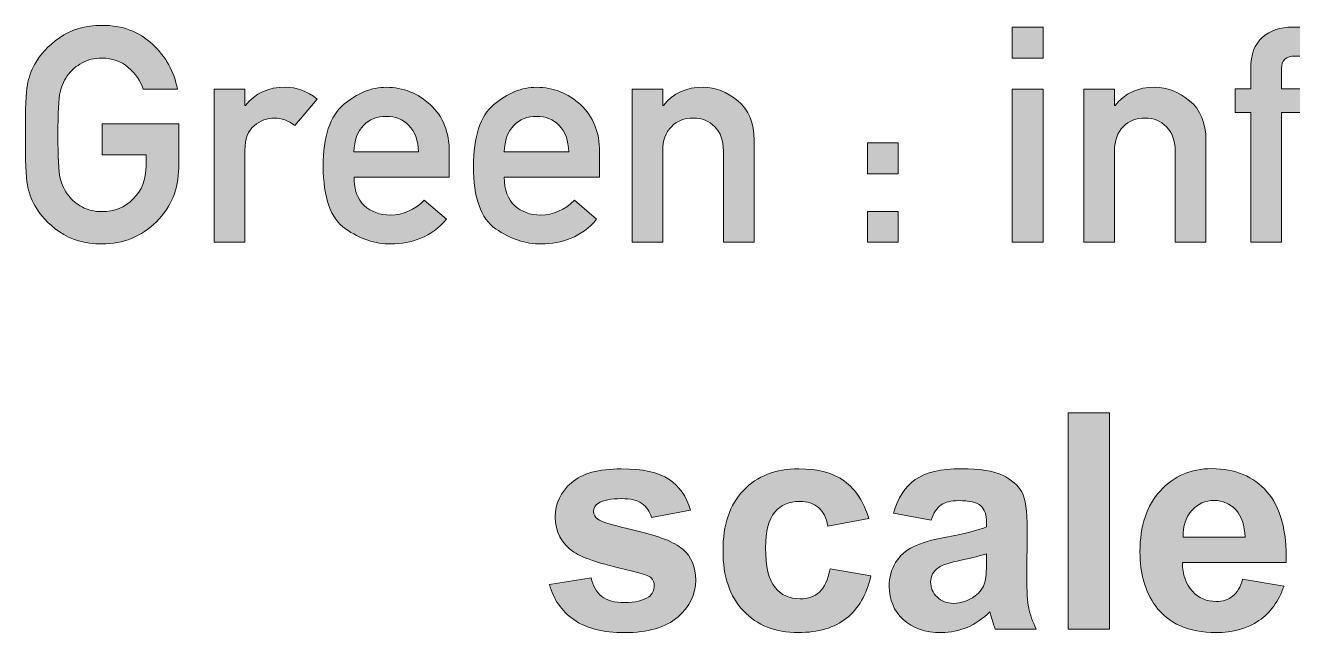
# Model space of a CAD drawing. Header units: inches. Extents: x 247 to 2765, y -1897 to -1110.
# Drawn here: x 1136.52 to 1154.28, y -1561.99 to -1553.48 of the extents above; entities that cross this region are included whole.
import ezdxf

# ---------------------------------------------------------------- set-up
doc = ezdxf.new("R2010")
doc.units = ezdxf.units.IN
doc.header["$MEASUREMENT"] = 0
doc.layers.add('Layer 1', color=7, linetype='Continuous')

# ---------------------------------------------------------------- blocks, each defined once
blk = doc.blocks.new('block 197')
at = {"layer": 'Layer 1', "true_color": 0x010101}
h = blk.add_hatch(color=18, dxfattribs=at)
h.dxf.hatch_style = 2
edge = h.paths.add_edge_path()
edge.add_spline(control_points=[(1137.601, -1555.296), (1137.601, -1555.296), (1137.601, -1554.864), (1137.601, -1554.864), (1137.601, -1554.864), (1138.672, -1554.864), (1138.672, -1554.864), (1138.672, -1554.864), (1138.672, -1555.478), (1138.672, -1555.478), (1138.672, -1555.777), (1138.568, -1556.029), (1138.36, -1556.235), (1138.151, -1556.443), (1137.896, -1556.546), (1137.597, -1556.546), (1137.36, -1556.546), (1137.161, -1556.489), (1137.001, -1556.376), (1136.84, -1556.262), (1136.725, -1556.139), (1136.655, -1556.007), (1136.605, -1555.919), (1136.571, -1555.822), (1136.552, -1555.718), (1136.532, -1555.613), (1136.523, -1555.379), (1136.523, -1555.017), (1136.523, -1554.655), (1136.532, -1554.422), (1136.552, -1554.317), (1136.571, -1554.213), (1136.605, -1554.116), (1136.655, -1554.028), (1136.725, -1553.897), (1136.84, -1553.774), (1137.001, -1553.658), (1137.161, -1553.542), (1137.361, -1553.484), (1137.597, -1553.484), (1137.882, -1553.484), (1138.118, -1553.572), (1138.305, -1553.748), (1138.492, -1553.923), (1138.608, -1554.133), (1138.655, -1554.377), (1138.655, -1554.377), (1138.174, -1554.377), (1138.174, -1554.377), (1138.136, -1554.261), (1138.067, -1554.16), (1137.966, -1554.073), (1137.865, -1553.986), (1137.742, -1553.943), (1137.597, -1553.943), (1137.488, -1553.943), (1137.396, -1553.965), (1137.318, -1554.01), (1137.238, -1554.054), (1137.177, -1554.105), (1137.132, -1554.162), (1137.073, -1554.24), (1137.032, -1554.324), (1137.011, -1554.418), (1136.988, -1554.51), (1136.979, -1554.71), (1136.979, -1555.019), (1136.979, -1555.329), (1136.988, -1555.53), (1137.011, -1555.623), (1137.032, -1555.715), (1137.073, -1555.798), (1137.132, -1555.873), (1137.177, -1555.934), (1137.239, -1555.985), (1137.318, -1556.028), (1137.396, -1556.071), (1137.488, -1556.094), (1137.597, -1556.094), (1137.771, -1556.094), (1137.916, -1556.035), (1138.036, -1555.916), (1138.155, -1555.797), (1138.215, -1555.644), (1138.215, -1555.453), (1138.215, -1555.453), (1138.215, -1555.298), (1138.215, -1555.298), (1138.215, -1555.298), (1137.601, -1555.298), (1137.601, -1555.298), (1137.601, -1555.298), (1137.601, -1555.296), (1137.601, -1555.296)], knot_values=[0, 0, 0, 0, 1, 1, 1, 2, 2, 2, 3, 3, 3, 4, 4, 4, 5, 5, 5, 6, 6, 6, 7, 7, 7, 8, 8, 8, 9, 9, 9, 10, 10, 10, 11, 11, 11, 12, 12, 12, 13, 13, 13, 14, 14, 14, 15, 15, 15, 16, 16, 16, 17, 17, 17, 18, 18, 18, 19, 19, 19, 20, 20, 20, 21, 21, 21, 22, 22, 22, 23, 23, 23, 24, 24, 24, 25, 25, 25, 26, 26, 26, 27, 27, 27, 28, 28, 28, 29, 29, 29, 30, 30, 30, 31, 31, 31, 31], degree=3, periodic=1)
h = blk.add_hatch(color=18, dxfattribs=at)
h.dxf.hatch_style = 2
h.paths.add_polyline_path([(1150.355, -1553.942), (1150.355, -1553.51), (1150.787, -1553.51), (1150.787, -1553.942)])
h.paths.add_polyline_path([(1150.355, -1556.522), (1150.355, -1554.376), (1150.787, -1554.376), (1150.787, -1556.522)])
h = blk.add_hatch(color=18, dxfattribs=at)
h.dxf.hatch_style = 2
edge = h.paths.add_edge_path()
edge.add_spline(control_points=[(1153.697, -1556.522), (1153.697, -1556.522), (1153.697, -1554.706), (1153.697, -1554.706), (1153.697, -1554.706), (1153.48, -1554.706), (1153.48, -1554.706), (1153.48, -1554.706), (1153.48, -1554.375), (1153.48, -1554.375), (1153.48, -1554.375), (1153.697, -1554.375), (1153.697, -1554.375), (1153.697, -1554.375), (1153.697, -1554.092), (1153.697, -1554.092), (1153.697, -1553.892), (1153.752, -1553.745), (1153.863, -1553.651), (1153.973, -1553.555), (1154.112, -1553.509), (1154.281, -1553.509), (1154.281, -1553.509), (1154.56, -1553.509), (1154.56, -1553.509), (1154.56, -1553.509), (1154.56, -1553.914), (1154.56, -1553.914), (1154.56, -1553.914), (1154.316, -1553.914), (1154.316, -1553.914), (1154.192, -1553.914), (1154.128, -1553.973), (1154.128, -1554.092), (1154.128, -1554.092), (1154.128, -1554.375), (1154.128, -1554.375), (1154.128, -1554.375), (1154.561, -1554.375), (1154.561, -1554.375), (1154.561, -1554.375), (1154.561, -1554.706), (1154.561, -1554.706), (1154.561, -1554.706), (1154.128, -1554.706), (1154.128, -1554.706), (1154.128, -1554.706), (1154.128, -1556.522), (1154.128, -1556.522), (1154.128, -1556.522), (1153.697, -1556.522), (1153.697, -1556.522)], knot_values=[0, 0, 0, 0, 1, 1, 1, 2, 2, 2, 3, 3, 3, 4, 4, 4, 5, 5, 5, 6, 6, 6, 7, 7, 7, 8, 8, 8, 9, 9, 9, 10, 10, 10, 11, 11, 11, 12, 12, 12, 13, 13, 13, 14, 14, 14, 15, 15, 15, 16, 16, 16, 17, 17, 17, 17], degree=3, periodic=1)
h = blk.add_hatch(color=18, dxfattribs=at)
h.dxf.hatch_style = 2
edge = h.paths.add_edge_path()
edge.add_spline(control_points=[(1139.169, -1556.522), (1139.169, -1556.522), (1139.169, -1554.376), (1139.169, -1554.376), (1139.169, -1554.376), (1139.601, -1554.376), (1139.601, -1554.376), (1139.601, -1554.376), (1139.601, -1554.605), (1139.601, -1554.605), (1139.601, -1554.605), (1139.609, -1554.605), (1139.609, -1554.605), (1139.742, -1554.436), (1139.927, -1554.35), (1140.166, -1554.35), (1140.323, -1554.35), (1140.473, -1554.405), (1140.614, -1554.516), (1140.614, -1554.516), (1140.302, -1554.889), (1140.302, -1554.889), (1140.208, -1554.818), (1140.114, -1554.783), (1140.016, -1554.783), (1139.91, -1554.783), (1139.815, -1554.819), (1139.729, -1554.89), (1139.643, -1554.96), (1139.6, -1555.074), (1139.6, -1555.232), (1139.6, -1555.232), (1139.6, -1556.522), (1139.6, -1556.522), (1139.6, -1556.522), (1139.169, -1556.522), (1139.169, -1556.522), (1139.169, -1556.522), (1139.169, -1556.522), (1139.169, -1556.522)], knot_values=[0, 0, 0, 0, 1, 1, 1, 2, 2, 2, 3, 3, 3, 4, 4, 4, 5, 5, 5, 6, 6, 6, 7, 7, 7, 8, 8, 8, 9, 9, 9, 10, 10, 10, 11, 11, 11, 12, 12, 12, 13, 13, 13, 13], degree=3, periodic=1)
h = blk.add_hatch(color=18, dxfattribs=at)
h.dxf.hatch_style = 2
edge = h.paths.add_edge_path()
edge.add_spline(control_points=[(1142.465, -1555.612), (1142.465, -1555.612), (1141.13, -1555.612), (1141.13, -1555.612), (1141.13, -1555.789), (1141.178, -1555.921), (1141.273, -1556.009), (1141.369, -1556.097), (1141.492, -1556.141), (1141.64, -1556.141), (1141.818, -1556.141), (1141.975, -1556.072), (1142.112, -1555.935), (1142.112, -1555.935), (1142.424, -1556.201), (1142.424, -1556.201), (1142.318, -1556.326), (1142.198, -1556.414), (1142.065, -1556.467), (1141.932, -1556.52), (1141.793, -1556.547), (1141.648, -1556.547), (1141.427, -1556.547), (1141.214, -1556.476), (1141.008, -1556.334), (1140.802, -1556.191), (1140.698, -1555.9), (1140.698, -1555.459), (1140.698, -1555.041), (1140.793, -1554.752), (1140.984, -1554.593), (1141.175, -1554.433), (1141.374, -1554.352), (1141.583, -1554.352), (1141.818, -1554.352), (1142.024, -1554.434), (1142.201, -1554.597), (1142.377, -1554.761), (1142.465, -1554.981), (1142.465, -1555.258), (1142.465, -1555.258), (1142.465, -1555.612), (1142.465, -1555.612), (1142.465, -1555.612), (1142.465, -1555.612), (1142.465, -1555.612)], knot_values=[0, 0, 0, 0, 1, 1, 1, 2, 2, 2, 3, 3, 3, 4, 4, 4, 5, 5, 5, 6, 6, 6, 7, 7, 7, 8, 8, 8, 9, 9, 9, 10, 10, 10, 11, 11, 11, 12, 12, 12, 13, 13, 13, 14, 14, 14, 15, 15, 15, 15], degree=3, periodic=1)
edge = h.paths.add_edge_path()
edge.add_spline(control_points=[(1141.129, -1555.257), (1141.129, -1555.257), (1142.035, -1555.257), (1142.035, -1555.257), (1142.027, -1555.095), (1141.982, -1554.971), (1141.897, -1554.886), (1141.814, -1554.801), (1141.709, -1554.759), (1141.581, -1554.759), (1141.453, -1554.759), (1141.347, -1554.801), (1141.262, -1554.886), (1141.178, -1554.972), (1141.133, -1555.095), (1141.129, -1555.257)], knot_values=[0, 0, 0, 0, 1, 1, 1, 2, 2, 2, 3, 3, 3, 4, 4, 4, 5, 5, 5, 5], degree=3, periodic=1)
h = blk.add_hatch(color=18, dxfattribs=at)
h.dxf.hatch_style = 2
edge = h.paths.add_edge_path()
edge.add_spline(control_points=[(1144.571, -1555.612), (1144.571, -1555.612), (1143.236, -1555.612), (1143.236, -1555.612), (1143.236, -1555.789), (1143.285, -1555.921), (1143.379, -1556.009), (1143.475, -1556.097), (1143.598, -1556.141), (1143.746, -1556.141), (1143.924, -1556.141), (1144.081, -1556.072), (1144.218, -1555.935), (1144.218, -1555.935), (1144.53, -1556.201), (1144.53, -1556.201), (1144.424, -1556.326), (1144.304, -1556.414), (1144.171, -1556.467), (1144.038, -1556.52), (1143.899, -1556.547), (1143.755, -1556.547), (1143.534, -1556.547), (1143.321, -1556.476), (1143.114, -1556.334), (1142.907, -1556.191), (1142.804, -1555.9), (1142.804, -1555.459), (1142.804, -1555.041), (1142.899, -1554.752), (1143.09, -1554.593), (1143.281, -1554.433), (1143.48, -1554.352), (1143.689, -1554.352), (1143.924, -1554.352), (1144.13, -1554.434), (1144.307, -1554.597), (1144.483, -1554.761), (1144.571, -1554.981), (1144.571, -1555.258), (1144.571, -1555.258), (1144.571, -1555.612), (1144.571, -1555.612), (1144.571, -1555.612), (1144.571, -1555.612), (1144.571, -1555.612)], knot_values=[0, 0, 0, 0, 1, 1, 1, 2, 2, 2, 3, 3, 3, 4, 4, 4, 5, 5, 5, 6, 6, 6, 7, 7, 7, 8, 8, 8, 9, 9, 9, 10, 10, 10, 11, 11, 11, 12, 12, 12, 13, 13, 13, 14, 14, 14, 15, 15, 15, 15], degree=3, periodic=1)
edge = h.paths.add_edge_path()
edge.add_spline(control_points=[(1143.235, -1555.257), (1143.235, -1555.257), (1144.141, -1555.257), (1144.141, -1555.257), (1144.134, -1555.095), (1144.088, -1554.971), (1144.004, -1554.886), (1143.92, -1554.801), (1143.815, -1554.759), (1143.688, -1554.759), (1143.56, -1554.759), (1143.454, -1554.801), (1143.369, -1554.886), (1143.285, -1554.972), (1143.241, -1555.095), (1143.235, -1555.257)], knot_values=[0, 0, 0, 0, 1, 1, 1, 2, 2, 2, 3, 3, 3, 4, 4, 4, 5, 5, 5, 5], degree=3, periodic=1)
h = blk.add_hatch(color=18, dxfattribs=at)
h.dxf.hatch_style = 2
edge = h.paths.add_edge_path()
edge.add_spline(control_points=[(1145.026, -1556.522), (1145.026, -1556.522), (1145.026, -1554.376), (1145.026, -1554.376), (1145.026, -1554.376), (1145.458, -1554.376), (1145.458, -1554.376), (1145.458, -1554.376), (1145.458, -1554.605), (1145.458, -1554.605), (1145.458, -1554.605), (1145.466, -1554.605), (1145.466, -1554.605), (1145.6, -1554.436), (1145.786, -1554.35), (1146.024, -1554.35), (1146.191, -1554.35), (1146.352, -1554.414), (1146.507, -1554.54), (1146.661, -1554.667), (1146.739, -1554.852), (1146.739, -1555.094), (1146.739, -1555.094), (1146.739, -1556.521), (1146.739, -1556.521), (1146.739, -1556.521), (1146.306, -1556.521), (1146.306, -1556.521), (1146.306, -1556.521), (1146.306, -1555.243), (1146.306, -1555.243), (1146.306, -1555.099), (1146.267, -1554.986), (1146.186, -1554.904), (1146.105, -1554.823), (1146.005, -1554.782), (1145.884, -1554.782), (1145.76, -1554.782), (1145.658, -1554.822), (1145.578, -1554.904), (1145.497, -1554.985), (1145.456, -1555.099), (1145.456, -1555.243), (1145.456, -1555.243), (1145.456, -1556.521), (1145.456, -1556.521), (1145.456, -1556.521), (1145.026, -1556.522), (1145.026, -1556.522), (1145.026, -1556.522), (1145.026, -1556.522), (1145.026, -1556.522)], knot_values=[0, 0, 0, 0, 1, 1, 1, 2, 2, 2, 3, 3, 3, 4, 4, 4, 5, 5, 5, 6, 6, 6, 7, 7, 7, 8, 8, 8, 9, 9, 9, 10, 10, 10, 11, 11, 11, 12, 12, 12, 13, 13, 13, 14, 14, 14, 15, 15, 15, 16, 16, 16, 17, 17, 17, 17], degree=3, periodic=1)
h = blk.add_hatch(color=18, dxfattribs=at)
h.dxf.hatch_style = 2
edge = h.paths.add_edge_path()
edge.add_spline(control_points=[(1151.358, -1556.522), (1151.358, -1556.522), (1151.358, -1554.376), (1151.358, -1554.376), (1151.358, -1554.376), (1151.79, -1554.376), (1151.79, -1554.376), (1151.79, -1554.376), (1151.79, -1554.605), (1151.79, -1554.605), (1151.79, -1554.605), (1151.798, -1554.605), (1151.798, -1554.605), (1151.932, -1554.436), (1152.117, -1554.35), (1152.356, -1554.35), (1152.523, -1554.35), (1152.684, -1554.414), (1152.839, -1554.54), (1152.993, -1554.667), (1153.07, -1554.852), (1153.07, -1555.094), (1153.07, -1555.094), (1153.07, -1556.521), (1153.07, -1556.521), (1153.07, -1556.521), (1152.638, -1556.521), (1152.638, -1556.521), (1152.638, -1556.521), (1152.638, -1555.243), (1152.638, -1555.243), (1152.638, -1555.099), (1152.598, -1554.986), (1152.517, -1554.904), (1152.436, -1554.823), (1152.336, -1554.782), (1152.216, -1554.782), (1152.092, -1554.782), (1151.989, -1554.822), (1151.909, -1554.904), (1151.829, -1554.985), (1151.788, -1555.099), (1151.788, -1555.243), (1151.788, -1555.243), (1151.788, -1556.521), (1151.788, -1556.521), (1151.788, -1556.521), (1151.358, -1556.522), (1151.358, -1556.522), (1151.358, -1556.522), (1151.358, -1556.522), (1151.358, -1556.522)], knot_values=[0, 0, 0, 0, 1, 1, 1, 2, 2, 2, 3, 3, 3, 4, 4, 4, 5, 5, 5, 6, 6, 6, 7, 7, 7, 8, 8, 8, 9, 9, 9, 10, 10, 10, 11, 11, 11, 12, 12, 12, 13, 13, 13, 14, 14, 14, 15, 15, 15, 16, 16, 16, 17, 17, 17, 17], degree=3, periodic=1)
h = blk.add_hatch(color=18, dxfattribs=at)
h.dxf.hatch_style = 2
h.paths.add_polyline_path([(1148.325, -1555.563), (1148.325, -1555.13), (1148.758, -1555.13), (1148.758, -1555.563)])
h.paths.add_polyline_path([(1148.325, -1556.522), (1148.325, -1556.091), (1148.758, -1556.091), (1148.758, -1556.522)])
at = {"layer": 'Layer 1', "lineweight": 0}
for points in [[(1150.355, -1553.942), (1150.355, -1553.51), (1150.787, -1553.51), (1150.787, -1553.942), (1150.355, -1553.942)], [(1150.355, -1556.522), (1150.355, -1554.376), (1150.787, -1554.376), (1150.787, -1556.522), (1150.355, -1556.522)], [(1148.325, -1555.563), (1148.325, -1555.13), (1148.758, -1555.13), (1148.758, -1555.563), (1148.325, -1555.563)], [(1148.325, -1556.522), (1148.325, -1556.091), (1148.758, -1556.091), (1148.758, -1556.522), (1148.325, -1556.522)]]:
    blk.add_lwpolyline(points, dxfattribs=at)
for points, knots in [([(1137.601, -1555.296), (1137.601, -1555.296), (1137.601, -1554.864), (1137.601, -1554.864), (1137.601, -1554.864), (1138.672, -1554.864), (1138.672, -1554.864), (1138.672, -1554.864), (1138.672, -1555.478), (1138.672, -1555.478), (1138.672, -1555.777), (1138.568, -1556.029), (1138.36, -1556.235), (1138.151, -1556.443), (1137.896, -1556.546), (1137.597, -1556.546), (1137.36, -1556.546), (1137.161, -1556.489), (1137.001, -1556.376), (1136.84, -1556.262), (1136.725, -1556.139), (1136.655, -1556.007), (1136.605, -1555.919), (1136.571, -1555.822), (1136.552, -1555.718), (1136.532, -1555.613), (1136.523, -1555.379), (1136.523, -1555.017), (1136.523, -1554.655), (1136.532, -1554.422), (1136.552, -1554.317), (1136.571, -1554.213), (1136.605, -1554.116), (1136.655, -1554.028), (1136.725, -1553.897), (1136.84, -1553.774), (1137.001, -1553.658), (1137.161, -1553.542), (1137.361, -1553.484), (1137.597, -1553.484), (1137.882, -1553.484), (1138.118, -1553.572), (1138.305, -1553.748), (1138.492, -1553.923), (1138.608, -1554.133), (1138.655, -1554.377), (1138.655, -1554.377), (1138.174, -1554.377), (1138.174, -1554.377), (1138.136, -1554.261), (1138.067, -1554.16), (1137.966, -1554.073), (1137.865, -1553.986), (1137.742, -1553.943), (1137.597, -1553.943), (1137.488, -1553.943), (1137.396, -1553.965), (1137.318, -1554.01), (1137.238, -1554.054), (1137.177, -1554.105), (1137.132, -1554.162), (1137.073, -1554.24), (1137.032, -1554.324), (1137.011, -1554.418), (1136.988, -1554.51), (1136.979, -1554.71), (1136.979, -1555.019), (1136.979, -1555.329), (1136.988, -1555.53), (1137.011, -1555.623), (1137.032, -1555.715), (1137.073, -1555.798), (1137.132, -1555.873), (1137.177, -1555.934), (1137.239, -1555.985), (1137.318, -1556.028), (1137.396, -1556.071), (1137.488, -1556.094), (1137.597, -1556.094), (1137.771, -1556.094), (1137.916, -1556.035), (1138.036, -1555.916), (1138.155, -1555.797), (1138.215, -1555.644), (1138.215, -1555.453), (1138.215, -1555.453), (1138.215, -1555.298), (1138.215, -1555.298), (1138.215, -1555.298), (1137.601, -1555.298), (1137.601, -1555.298), (1137.601, -1555.298), (1137.601, -1555.296), (1137.601, -1555.296)], [0, 0, 0, 0, 1, 1, 1, 2, 2, 2, 3, 3, 3, 4, 4, 4, 5, 5, 5, 6, 6, 6, 7, 7, 7, 8, 8, 8, 9, 9, 9, 10, 10, 10, 11, 11, 11, 12, 12, 12, 13, 13, 13, 14, 14, 14, 15, 15, 15, 16, 16, 16, 17, 17, 17, 18, 18, 18, 19, 19, 19, 20, 20, 20, 21, 21, 21, 22, 22, 22, 23, 23, 23, 24, 24, 24, 25, 25, 25, 26, 26, 26, 27, 27, 27, 28, 28, 28, 29, 29, 29, 30, 30, 30, 31, 31, 31, 31]), ([(1153.697, -1556.522), (1153.697, -1556.522), (1153.697, -1554.706), (1153.697, -1554.706), (1153.697, -1554.706), (1153.48, -1554.706), (1153.48, -1554.706), (1153.48, -1554.706), (1153.48, -1554.375), (1153.48, -1554.375), (1153.48, -1554.375), (1153.697, -1554.375), (1153.697, -1554.375), (1153.697, -1554.375), (1153.697, -1554.092), (1153.697, -1554.092), (1153.697, -1553.892), (1153.752, -1553.745), (1153.863, -1553.651), (1153.973, -1553.555), (1154.112, -1553.509), (1154.281, -1553.509), (1154.281, -1553.509), (1154.56, -1553.509), (1154.56, -1553.509), (1154.56, -1553.509), (1154.56, -1553.914), (1154.56, -1553.914), (1154.56, -1553.914), (1154.316, -1553.914), (1154.316, -1553.914), (1154.192, -1553.914), (1154.128, -1553.973), (1154.128, -1554.092), (1154.128, -1554.092), (1154.128, -1554.375), (1154.128, -1554.375), (1154.128, -1554.375), (1154.561, -1554.375), (1154.561, -1554.375), (1154.561, -1554.375), (1154.561, -1554.706), (1154.561, -1554.706), (1154.561, -1554.706), (1154.128, -1554.706), (1154.128, -1554.706), (1154.128, -1554.706), (1154.128, -1556.522), (1154.128, -1556.522), (1154.128, -1556.522), (1153.697, -1556.522), (1153.697, -1556.522)], [0, 0, 0, 0, 1, 1, 1, 2, 2, 2, 3, 3, 3, 4, 4, 4, 5, 5, 5, 6, 6, 6, 7, 7, 7, 8, 8, 8, 9, 9, 9, 10, 10, 10, 11, 11, 11, 12, 12, 12, 13, 13, 13, 14, 14, 14, 15, 15, 15, 16, 16, 16, 17, 17, 17, 17]), ([(1139.169, -1556.522), (1139.169, -1556.522), (1139.169, -1554.376), (1139.169, -1554.376), (1139.169, -1554.376), (1139.601, -1554.376), (1139.601, -1554.376), (1139.601, -1554.376), (1139.601, -1554.605), (1139.601, -1554.605), (1139.601, -1554.605), (1139.609, -1554.605), (1139.609, -1554.605), (1139.742, -1554.436), (1139.927, -1554.35), (1140.166, -1554.35), (1140.323, -1554.35), (1140.473, -1554.405), (1140.614, -1554.516), (1140.614, -1554.516), (1140.302, -1554.889), (1140.302, -1554.889), (1140.208, -1554.818), (1140.114, -1554.783), (1140.016, -1554.783), (1139.91, -1554.783), (1139.815, -1554.819), (1139.729, -1554.89), (1139.643, -1554.96), (1139.6, -1555.074), (1139.6, -1555.232), (1139.6, -1555.232), (1139.6, -1556.522), (1139.6, -1556.522), (1139.6, -1556.522), (1139.169, -1556.522), (1139.169, -1556.522), (1139.169, -1556.522), (1139.169, -1556.522), (1139.169, -1556.522)], [0, 0, 0, 0, 1, 1, 1, 2, 2, 2, 3, 3, 3, 4, 4, 4, 5, 5, 5, 6, 6, 6, 7, 7, 7, 8, 8, 8, 9, 9, 9, 10, 10, 10, 11, 11, 11, 12, 12, 12, 13, 13, 13, 13]), ([(1142.465, -1555.612), (1142.465, -1555.612), (1141.13, -1555.612), (1141.13, -1555.612), (1141.13, -1555.789), (1141.178, -1555.921), (1141.273, -1556.009), (1141.369, -1556.097), (1141.492, -1556.141), (1141.64, -1556.141), (1141.818, -1556.141), (1141.975, -1556.072), (1142.112, -1555.935), (1142.112, -1555.935), (1142.424, -1556.201), (1142.424, -1556.201), (1142.318, -1556.326), (1142.198, -1556.414), (1142.065, -1556.467), (1141.932, -1556.52), (1141.793, -1556.547), (1141.648, -1556.547), (1141.427, -1556.547), (1141.214, -1556.476), (1141.008, -1556.334), (1140.802, -1556.191), (1140.698, -1555.9), (1140.698, -1555.459), (1140.698, -1555.041), (1140.793, -1554.752), (1140.984, -1554.593), (1141.175, -1554.433), (1141.374, -1554.352), (1141.583, -1554.352), (1141.818, -1554.352), (1142.024, -1554.434), (1142.201, -1554.597), (1142.377, -1554.761), (1142.465, -1554.981), (1142.465, -1555.258), (1142.465, -1555.258), (1142.465, -1555.612), (1142.465, -1555.612), (1142.465, -1555.612), (1142.465, -1555.612), (1142.465, -1555.612)], [0, 0, 0, 0, 1, 1, 1, 2, 2, 2, 3, 3, 3, 4, 4, 4, 5, 5, 5, 6, 6, 6, 7, 7, 7, 8, 8, 8, 9, 9, 9, 10, 10, 10, 11, 11, 11, 12, 12, 12, 13, 13, 13, 14, 14, 14, 15, 15, 15, 15]), ([(1144.571, -1555.612), (1144.571, -1555.612), (1143.236, -1555.612), (1143.236, -1555.612), (1143.236, -1555.789), (1143.285, -1555.921), (1143.379, -1556.009), (1143.475, -1556.097), (1143.598, -1556.141), (1143.746, -1556.141), (1143.924, -1556.141), (1144.081, -1556.072), (1144.218, -1555.935), (1144.218, -1555.935), (1144.53, -1556.201), (1144.53, -1556.201), (1144.424, -1556.326), (1144.304, -1556.414), (1144.171, -1556.467), (1144.038, -1556.52), (1143.899, -1556.547), (1143.755, -1556.547), (1143.534, -1556.547), (1143.321, -1556.476), (1143.114, -1556.334), (1142.907, -1556.191), (1142.804, -1555.9), (1142.804, -1555.459), (1142.804, -1555.041), (1142.899, -1554.752), (1143.09, -1554.593), (1143.281, -1554.433), (1143.48, -1554.352), (1143.689, -1554.352), (1143.924, -1554.352), (1144.13, -1554.434), (1144.307, -1554.597), (1144.483, -1554.761), (1144.571, -1554.981), (1144.571, -1555.258), (1144.571, -1555.258), (1144.571, -1555.612), (1144.571, -1555.612), (1144.571, -1555.612), (1144.571, -1555.612), (1144.571, -1555.612)], [0, 0, 0, 0, 1, 1, 1, 2, 2, 2, 3, 3, 3, 4, 4, 4, 5, 5, 5, 6, 6, 6, 7, 7, 7, 8, 8, 8, 9, 9, 9, 10, 10, 10, 11, 11, 11, 12, 12, 12, 13, 13, 13, 14, 14, 14, 15, 15, 15, 15]), ([(1145.026, -1556.522), (1145.026, -1556.522), (1145.026, -1554.376), (1145.026, -1554.376), (1145.026, -1554.376), (1145.458, -1554.376), (1145.458, -1554.376), (1145.458, -1554.376), (1145.458, -1554.605), (1145.458, -1554.605), (1145.458, -1554.605), (1145.466, -1554.605), (1145.466, -1554.605), (1145.6, -1554.436), (1145.786, -1554.35), (1146.024, -1554.35), (1146.191, -1554.35), (1146.352, -1554.414), (1146.507, -1554.54), (1146.661, -1554.667), (1146.739, -1554.852), (1146.739, -1555.094), (1146.739, -1555.094), (1146.739, -1556.521), (1146.739, -1556.521), (1146.739, -1556.521), (1146.306, -1556.521), (1146.306, -1556.521), (1146.306, -1556.521), (1146.306, -1555.243), (1146.306, -1555.243), (1146.306, -1555.099), (1146.267, -1554.986), (1146.186, -1554.904), (1146.105, -1554.823), (1146.005, -1554.782), (1145.884, -1554.782), (1145.76, -1554.782), (1145.658, -1554.822), (1145.578, -1554.904), (1145.497, -1554.985), (1145.456, -1555.099), (1145.456, -1555.243), (1145.456, -1555.243), (1145.456, -1556.521), (1145.456, -1556.521), (1145.456, -1556.521), (1145.026, -1556.522), (1145.026, -1556.522), (1145.026, -1556.522), (1145.026, -1556.522), (1145.026, -1556.522)], [0, 0, 0, 0, 1, 1, 1, 2, 2, 2, 3, 3, 3, 4, 4, 4, 5, 5, 5, 6, 6, 6, 7, 7, 7, 8, 8, 8, 9, 9, 9, 10, 10, 10, 11, 11, 11, 12, 12, 12, 13, 13, 13, 14, 14, 14, 15, 15, 15, 16, 16, 16, 17, 17, 17, 17]), ([(1151.358, -1556.522), (1151.358, -1556.522), (1151.358, -1554.376), (1151.358, -1554.376), (1151.358, -1554.376), (1151.79, -1554.376), (1151.79, -1554.376), (1151.79, -1554.376), (1151.79, -1554.605), (1151.79, -1554.605), (1151.79, -1554.605), (1151.798, -1554.605), (1151.798, -1554.605), (1151.932, -1554.436), (1152.117, -1554.35), (1152.356, -1554.35), (1152.523, -1554.35), (1152.684, -1554.414), (1152.839, -1554.54), (1152.993, -1554.667), (1153.07, -1554.852), (1153.07, -1555.094), (1153.07, -1555.094), (1153.07, -1556.521), (1153.07, -1556.521), (1153.07, -1556.521), (1152.638, -1556.521), (1152.638, -1556.521), (1152.638, -1556.521), (1152.638, -1555.243), (1152.638, -1555.243), (1152.638, -1555.099), (1152.598, -1554.986), (1152.517, -1554.904), (1152.436, -1554.823), (1152.336, -1554.782), (1152.216, -1554.782), (1152.092, -1554.782), (1151.989, -1554.822), (1151.909, -1554.904), (1151.829, -1554.985), (1151.788, -1555.099), (1151.788, -1555.243), (1151.788, -1555.243), (1151.788, -1556.521), (1151.788, -1556.521), (1151.788, -1556.521), (1151.358, -1556.522), (1151.358, -1556.522), (1151.358, -1556.522), (1151.358, -1556.522), (1151.358, -1556.522)], [0, 0, 0, 0, 1, 1, 1, 2, 2, 2, 3, 3, 3, 4, 4, 4, 5, 5, 5, 6, 6, 6, 7, 7, 7, 8, 8, 8, 9, 9, 9, 10, 10, 10, 11, 11, 11, 12, 12, 12, 13, 13, 13, 14, 14, 14, 15, 15, 15, 16, 16, 16, 17, 17, 17, 17]), ([(1141.129, -1555.257), (1141.129, -1555.257), (1142.035, -1555.257), (1142.035, -1555.257), (1142.027, -1555.095), (1141.982, -1554.971), (1141.897, -1554.886), (1141.814, -1554.801), (1141.709, -1554.759), (1141.581, -1554.759), (1141.453, -1554.759), (1141.347, -1554.801), (1141.262, -1554.886), (1141.178, -1554.972), (1141.133, -1555.095), (1141.129, -1555.257)], [0, 0, 0, 0, 1, 1, 1, 2, 2, 2, 3, 3, 3, 4, 4, 4, 5, 5, 5, 5]), ([(1143.235, -1555.257), (1143.235, -1555.257), (1144.141, -1555.257), (1144.141, -1555.257), (1144.134, -1555.095), (1144.088, -1554.971), (1144.004, -1554.886), (1143.92, -1554.801), (1143.815, -1554.759), (1143.688, -1554.759), (1143.56, -1554.759), (1143.454, -1554.801), (1143.369, -1554.886), (1143.285, -1554.972), (1143.241, -1555.095), (1143.235, -1555.257)], [0, 0, 0, 0, 1, 1, 1, 2, 2, 2, 3, 3, 3, 4, 4, 4, 5, 5, 5, 5])]:
    blk.add_open_spline(points, degree=3, knots=knots, dxfattribs=at)
blk = doc.blocks.new('block 198')
at = {"layer": 'Layer 1', "true_color": 0x010101}
h = blk.add_hatch(color=18, dxfattribs=at)
h.dxf.hatch_style = 2
h.paths.add_polyline_path([(1151.137, -1561.941), (1151.137, -1558.91), (1151.718, -1558.91), (1151.718, -1561.941)])
h = blk.add_hatch(color=18, dxfattribs=at)
h.dxf.hatch_style = 2
edge = h.paths.add_edge_path()
edge.add_spline(control_points=[(1143.87, -1561.315), (1143.87, -1561.315), (1144.452, -1561.226), (1144.452, -1561.226), (1144.477, -1561.338), (1144.527, -1561.424), (1144.603, -1561.483), (1144.679, -1561.541), (1144.786, -1561.57), (1144.921, -1561.57), (1145.071, -1561.57), (1145.184, -1561.543), (1145.26, -1561.489), (1145.312, -1561.45), (1145.337, -1561.398), (1145.337, -1561.334), (1145.337, -1561.29), (1145.323, -1561.253), (1145.296, -1561.224), (1145.267, -1561.197), (1145.202, -1561.171), (1145.101, -1561.147), (1144.632, -1561.043), (1144.335, -1560.949), (1144.211, -1560.864), (1144.037, -1560.745), (1143.951, -1560.58), (1143.951, -1560.371), (1143.951, -1560.18), (1144.026, -1560.021), (1144.176, -1559.891), (1144.327, -1559.761), (1144.559, -1559.697), (1144.875, -1559.697), (1145.175, -1559.697), (1145.397, -1559.746), (1145.543, -1559.843), (1145.689, -1559.94), (1145.79, -1560.086), (1145.845, -1560.277), (1145.845, -1560.277), (1145.297, -1560.378), (1145.297, -1560.378), (1145.274, -1560.293), (1145.229, -1560.227), (1145.163, -1560.182), (1145.098, -1560.136), (1145.005, -1560.114), (1144.883, -1560.114), (1144.73, -1560.114), (1144.621, -1560.136), (1144.554, -1560.178), (1144.51, -1560.209), (1144.488, -1560.247), (1144.488, -1560.296), (1144.488, -1560.337), (1144.508, -1560.373), (1144.545, -1560.402), (1144.598, -1560.439), (1144.779, -1560.495), (1145.088, -1560.565), (1145.397, -1560.635), (1145.613, -1560.721), (1145.736, -1560.823), (1145.858, -1560.926), (1145.919, -1561.07), (1145.919, -1561.256), (1145.919, -1561.456), (1145.835, -1561.63), (1145.667, -1561.774), (1145.498, -1561.919), (1145.249, -1561.991), (1144.92, -1561.991), (1144.621, -1561.991), (1144.384, -1561.931), (1144.209, -1561.809), (1144.037, -1561.687), (1143.923, -1561.522), (1143.87, -1561.315)], knot_values=[0, 0, 0, 0, 1, 1, 1, 2, 2, 2, 3, 3, 3, 4, 4, 4, 5, 5, 5, 6, 6, 6, 7, 7, 7, 8, 8, 8, 9, 9, 9, 10, 10, 10, 11, 11, 11, 12, 12, 12, 13, 13, 13, 14, 14, 14, 15, 15, 15, 16, 16, 16, 17, 17, 17, 18, 18, 18, 19, 19, 19, 20, 20, 20, 21, 21, 21, 22, 22, 22, 23, 23, 23, 24, 24, 24, 25, 25, 25, 26, 26, 26, 26], degree=3, periodic=1)
h = blk.add_hatch(color=18, dxfattribs=at)
h.dxf.hatch_style = 2
edge = h.paths.add_edge_path()
edge.add_spline(control_points=[(1148.343, -1560.394), (1148.343, -1560.394), (1147.77, -1560.498), (1147.77, -1560.498), (1147.751, -1560.384), (1147.707, -1560.298), (1147.639, -1560.24), (1147.571, -1560.182), (1147.482, -1560.154), (1147.373, -1560.154), (1147.229, -1560.154), (1147.113, -1560.203), (1147.027, -1560.303), (1146.941, -1560.403), (1146.898, -1560.57), (1146.898, -1560.805), (1146.898, -1561.065), (1146.942, -1561.249), (1147.03, -1561.357), (1147.117, -1561.464), (1147.234, -1561.518), (1147.382, -1561.518), (1147.492, -1561.518), (1147.582, -1561.486), (1147.653, -1561.423), (1147.724, -1561.36), (1147.773, -1561.253), (1147.802, -1561.099), (1147.802, -1561.099), (1148.373, -1561.196), (1148.373, -1561.196), (1148.314, -1561.458), (1148.2, -1561.656), (1148.032, -1561.79), (1147.863, -1561.923), (1147.638, -1561.99), (1147.356, -1561.99), (1147.035, -1561.99), (1146.778, -1561.889), (1146.587, -1561.686), (1146.396, -1561.484), (1146.301, -1561.203), (1146.301, -1560.845), (1146.301, -1560.483), (1146.396, -1560.2), (1146.587, -1559.998), (1146.779, -1559.798), (1147.037, -1559.697), (1147.364, -1559.697), (1147.632, -1559.697), (1147.844, -1559.754), (1148.003, -1559.869), (1148.161, -1559.983), (1148.274, -1560.159), (1148.343, -1560.394)], knot_values=[0, 0, 0, 0, 1, 1, 1, 2, 2, 2, 3, 3, 3, 4, 4, 4, 5, 5, 5, 6, 6, 6, 7, 7, 7, 8, 8, 8, 9, 9, 9, 10, 10, 10, 11, 11, 11, 12, 12, 12, 13, 13, 13, 14, 14, 14, 15, 15, 15, 16, 16, 16, 17, 17, 17, 18, 18, 18, 18], degree=3, periodic=1)
h = blk.add_hatch(color=18, dxfattribs=at)
h.dxf.hatch_style = 2
edge = h.paths.add_edge_path()
edge.add_spline(control_points=[(1149.217, -1560.415), (1149.217, -1560.415), (1148.69, -1560.32), (1148.69, -1560.32), (1148.749, -1560.107), (1148.851, -1559.95), (1148.996, -1559.848), (1149.14, -1559.746), (1149.356, -1559.695), (1149.641, -1559.695), (1149.9, -1559.695), (1150.093, -1559.726), (1150.22, -1559.787), (1150.346, -1559.849), (1150.435, -1559.927), (1150.488, -1560.021), (1150.539, -1560.115), (1150.566, -1560.289), (1150.566, -1560.541), (1150.566, -1560.541), (1150.559, -1561.219), (1150.559, -1561.219), (1150.559, -1561.412), (1150.568, -1561.554), (1150.586, -1561.646), (1150.606, -1561.738), (1150.64, -1561.835), (1150.691, -1561.941), (1150.691, -1561.941), (1150.116, -1561.941), (1150.116, -1561.941), (1150.101, -1561.903), (1150.082, -1561.845), (1150.061, -1561.77), (1150.052, -1561.735), (1150.044, -1561.712), (1150.04, -1561.701), (1149.941, -1561.798), (1149.834, -1561.871), (1149.722, -1561.918), (1149.609, -1561.966), (1149.489, -1561.991), (1149.361, -1561.991), (1149.134, -1561.991), (1148.956, -1561.929), (1148.825, -1561.807), (1148.696, -1561.685), (1148.63, -1561.529), (1148.63, -1561.343), (1148.63, -1561.218), (1148.659, -1561.108), (1148.719, -1561.011), (1148.778, -1560.915), (1148.861, -1560.84), (1148.968, -1560.788), (1149.075, -1560.735), (1149.229, -1560.691), (1149.431, -1560.652), (1149.702, -1560.601), (1149.89, -1560.554), (1149.995, -1560.51), (1149.995, -1560.51), (1149.995, -1560.452), (1149.995, -1560.452), (1149.995, -1560.341), (1149.968, -1560.261), (1149.913, -1560.213), (1149.858, -1560.166), (1149.754, -1560.142), (1149.6, -1560.142), (1149.497, -1560.142), (1149.417, -1560.162), (1149.358, -1560.203), (1149.3, -1560.242), (1149.253, -1560.313), (1149.217, -1560.415)], knot_values=[0, 0, 0, 0, 1, 1, 1, 2, 2, 2, 3, 3, 3, 4, 4, 4, 5, 5, 5, 6, 6, 6, 7, 7, 7, 8, 8, 8, 9, 9, 9, 10, 10, 10, 11, 11, 11, 12, 12, 12, 13, 13, 13, 14, 14, 14, 15, 15, 15, 16, 16, 16, 17, 17, 17, 18, 18, 18, 19, 19, 19, 20, 20, 20, 21, 21, 21, 22, 22, 22, 23, 23, 23, 24, 24, 24, 25, 25, 25, 25], degree=3, periodic=1)
edge = h.paths.add_edge_path()
edge.add_spline(control_points=[(1149.994, -1560.887), (1149.92, -1560.911), (1149.802, -1560.941), (1149.641, -1560.976), (1149.479, -1561.01), (1149.374, -1561.043), (1149.325, -1561.077), (1149.248, -1561.13), (1149.211, -1561.199), (1149.211, -1561.281), (1149.211, -1561.362), (1149.241, -1561.433), (1149.302, -1561.492), (1149.363, -1561.552), (1149.44, -1561.581), (1149.533, -1561.581), (1149.638, -1561.581), (1149.738, -1561.547), (1149.833, -1561.478), (1149.903, -1561.425), (1149.95, -1561.361), (1149.972, -1561.286), (1149.988, -1561.236), (1149.994, -1561.142), (1149.994, -1561.002), (1149.994, -1561.002), (1149.994, -1560.887), (1149.994, -1560.887), (1149.994, -1560.887), (1149.994, -1560.887), (1149.994, -1560.887)], knot_values=[0, 0, 0, 0, 1, 1, 1, 2, 2, 2, 3, 3, 3, 4, 4, 4, 5, 5, 5, 6, 6, 6, 7, 7, 7, 8, 8, 8, 9, 9, 9, 10, 10, 10, 10], degree=3, periodic=1)
h = blk.add_hatch(color=18, dxfattribs=at)
h.dxf.hatch_style = 2
edge = h.paths.add_edge_path()
edge.add_spline(control_points=[(1153.584, -1561.242), (1153.584, -1561.242), (1154.164, -1561.339), (1154.164, -1561.339), (1154.09, -1561.551), (1153.972, -1561.713), (1153.812, -1561.823), (1153.651, -1561.934), (1153.45, -1561.99), (1153.209, -1561.99), (1152.827, -1561.99), (1152.545, -1561.865), (1152.362, -1561.615), (1152.217, -1561.416), (1152.145, -1561.164), (1152.145, -1560.858), (1152.145, -1560.495), (1152.241, -1560.21), (1152.431, -1560.004), (1152.621, -1559.798), (1152.861, -1559.694), (1153.152, -1559.694), (1153.479, -1559.694), (1153.736, -1559.802), (1153.925, -1560.018), (1154.113, -1560.233), (1154.204, -1560.564), (1154.196, -1561.009), (1154.196, -1561.009), (1152.739, -1561.009), (1152.739, -1561.009), (1152.744, -1561.182), (1152.79, -1561.316), (1152.88, -1561.412), (1152.969, -1561.508), (1153.08, -1561.555), (1153.214, -1561.555), (1153.305, -1561.555), (1153.382, -1561.531), (1153.443, -1561.481), (1153.506, -1561.432), (1153.553, -1561.353), (1153.584, -1561.242)], knot_values=[0, 0, 0, 0, 1, 1, 1, 2, 2, 2, 3, 3, 3, 4, 4, 4, 5, 5, 5, 6, 6, 6, 7, 7, 7, 8, 8, 8, 9, 9, 9, 10, 10, 10, 11, 11, 11, 12, 12, 12, 13, 13, 13, 14, 14, 14, 14], degree=3, periodic=1)
edge = h.paths.add_edge_path()
edge.add_spline(control_points=[(1153.618, -1560.655), (1153.613, -1560.486), (1153.57, -1560.359), (1153.488, -1560.271), (1153.405, -1560.184), (1153.304, -1560.14), (1153.186, -1560.14), (1153.061, -1560.14), (1152.955, -1560.186), (1152.872, -1560.279), (1152.789, -1560.372), (1152.748, -1560.496), (1152.75, -1560.655), (1152.75, -1560.655), (1153.618, -1560.655), (1153.618, -1560.655)], knot_values=[0, 0, 0, 0, 1, 1, 1, 2, 2, 2, 3, 3, 3, 4, 4, 4, 5, 5, 5, 5], degree=3, periodic=1)
at = {"layer": 'Layer 1', "lineweight": 0}
blk.add_lwpolyline([(1151.137, -1561.941), (1151.137, -1558.91), (1151.718, -1558.91), (1151.718, -1561.941), (1151.137, -1561.941)], dxfattribs=at)
for points, knots in [([(1143.87, -1561.315), (1143.87, -1561.315), (1144.452, -1561.226), (1144.452, -1561.226), (1144.477, -1561.338), (1144.527, -1561.424), (1144.603, -1561.483), (1144.679, -1561.541), (1144.786, -1561.57), (1144.921, -1561.57), (1145.071, -1561.57), (1145.184, -1561.543), (1145.26, -1561.489), (1145.312, -1561.45), (1145.337, -1561.398), (1145.337, -1561.334), (1145.337, -1561.29), (1145.323, -1561.253), (1145.296, -1561.224), (1145.267, -1561.197), (1145.202, -1561.171), (1145.101, -1561.147), (1144.632, -1561.043), (1144.335, -1560.949), (1144.211, -1560.864), (1144.037, -1560.745), (1143.951, -1560.58), (1143.951, -1560.371), (1143.951, -1560.18), (1144.026, -1560.021), (1144.176, -1559.891), (1144.327, -1559.761), (1144.559, -1559.697), (1144.875, -1559.697), (1145.175, -1559.697), (1145.397, -1559.746), (1145.543, -1559.843), (1145.689, -1559.94), (1145.79, -1560.086), (1145.845, -1560.277), (1145.845, -1560.277), (1145.297, -1560.378), (1145.297, -1560.378), (1145.274, -1560.293), (1145.229, -1560.227), (1145.163, -1560.182), (1145.098, -1560.136), (1145.005, -1560.114), (1144.883, -1560.114), (1144.73, -1560.114), (1144.621, -1560.136), (1144.554, -1560.178), (1144.51, -1560.209), (1144.488, -1560.247), (1144.488, -1560.296), (1144.488, -1560.337), (1144.508, -1560.373), (1144.545, -1560.402), (1144.598, -1560.439), (1144.779, -1560.495), (1145.088, -1560.565), (1145.397, -1560.635), (1145.613, -1560.721), (1145.736, -1560.823), (1145.858, -1560.926), (1145.919, -1561.07), (1145.919, -1561.256), (1145.919, -1561.456), (1145.835, -1561.63), (1145.667, -1561.774), (1145.498, -1561.919), (1145.249, -1561.991), (1144.92, -1561.991), (1144.621, -1561.991), (1144.384, -1561.931), (1144.209, -1561.809), (1144.037, -1561.687), (1143.923, -1561.522), (1143.87, -1561.315)], [0, 0, 0, 0, 1, 1, 1, 2, 2, 2, 3, 3, 3, 4, 4, 4, 5, 5, 5, 6, 6, 6, 7, 7, 7, 8, 8, 8, 9, 9, 9, 10, 10, 10, 11, 11, 11, 12, 12, 12, 13, 13, 13, 14, 14, 14, 15, 15, 15, 16, 16, 16, 17, 17, 17, 18, 18, 18, 19, 19, 19, 20, 20, 20, 21, 21, 21, 22, 22, 22, 23, 23, 23, 24, 24, 24, 25, 25, 25, 26, 26, 26, 26]), ([(1148.343, -1560.394), (1148.343, -1560.394), (1147.77, -1560.498), (1147.77, -1560.498), (1147.751, -1560.384), (1147.707, -1560.298), (1147.639, -1560.24), (1147.571, -1560.182), (1147.482, -1560.154), (1147.373, -1560.154), (1147.229, -1560.154), (1147.113, -1560.203), (1147.027, -1560.303), (1146.941, -1560.403), (1146.898, -1560.57), (1146.898, -1560.805), (1146.898, -1561.065), (1146.942, -1561.249), (1147.03, -1561.357), (1147.117, -1561.464), (1147.234, -1561.518), (1147.382, -1561.518), (1147.492, -1561.518), (1147.582, -1561.486), (1147.653, -1561.423), (1147.724, -1561.36), (1147.773, -1561.253), (1147.802, -1561.099), (1147.802, -1561.099), (1148.373, -1561.196), (1148.373, -1561.196), (1148.314, -1561.458), (1148.2, -1561.656), (1148.032, -1561.79), (1147.863, -1561.923), (1147.638, -1561.99), (1147.356, -1561.99), (1147.035, -1561.99), (1146.778, -1561.889), (1146.587, -1561.686), (1146.396, -1561.484), (1146.301, -1561.203), (1146.301, -1560.845), (1146.301, -1560.483), (1146.396, -1560.2), (1146.587, -1559.998), (1146.779, -1559.798), (1147.037, -1559.697), (1147.364, -1559.697), (1147.632, -1559.697), (1147.844, -1559.754), (1148.003, -1559.869), (1148.161, -1559.983), (1148.274, -1560.159), (1148.343, -1560.394)], [0, 0, 0, 0, 1, 1, 1, 2, 2, 2, 3, 3, 3, 4, 4, 4, 5, 5, 5, 6, 6, 6, 7, 7, 7, 8, 8, 8, 9, 9, 9, 10, 10, 10, 11, 11, 11, 12, 12, 12, 13, 13, 13, 14, 14, 14, 15, 15, 15, 16, 16, 16, 17, 17, 17, 18, 18, 18, 18]), ([(1149.217, -1560.415), (1149.217, -1560.415), (1148.69, -1560.32), (1148.69, -1560.32), (1148.749, -1560.107), (1148.851, -1559.95), (1148.996, -1559.848), (1149.14, -1559.746), (1149.356, -1559.695), (1149.641, -1559.695), (1149.9, -1559.695), (1150.093, -1559.726), (1150.22, -1559.787), (1150.346, -1559.849), (1150.435, -1559.927), (1150.488, -1560.021), (1150.539, -1560.115), (1150.566, -1560.289), (1150.566, -1560.541), (1150.566, -1560.541), (1150.559, -1561.219), (1150.559, -1561.219), (1150.559, -1561.412), (1150.568, -1561.554), (1150.586, -1561.646), (1150.606, -1561.738), (1150.64, -1561.835), (1150.691, -1561.941), (1150.691, -1561.941), (1150.116, -1561.941), (1150.116, -1561.941), (1150.101, -1561.903), (1150.082, -1561.845), (1150.061, -1561.77), (1150.052, -1561.735), (1150.044, -1561.712), (1150.04, -1561.701), (1149.941, -1561.798), (1149.834, -1561.871), (1149.722, -1561.918), (1149.609, -1561.966), (1149.489, -1561.991), (1149.361, -1561.991), (1149.134, -1561.991), (1148.956, -1561.929), (1148.825, -1561.807), (1148.696, -1561.685), (1148.63, -1561.529), (1148.63, -1561.343), (1148.63, -1561.218), (1148.659, -1561.108), (1148.719, -1561.011), (1148.778, -1560.915), (1148.861, -1560.84), (1148.968, -1560.788), (1149.075, -1560.735), (1149.229, -1560.691), (1149.431, -1560.652), (1149.702, -1560.601), (1149.89, -1560.554), (1149.995, -1560.51), (1149.995, -1560.51), (1149.995, -1560.452), (1149.995, -1560.452), (1149.995, -1560.341), (1149.968, -1560.261), (1149.913, -1560.213), (1149.858, -1560.166), (1149.754, -1560.142), (1149.6, -1560.142), (1149.497, -1560.142), (1149.417, -1560.162), (1149.358, -1560.203), (1149.3, -1560.242), (1149.253, -1560.313), (1149.217, -1560.415)], [0, 0, 0, 0, 1, 1, 1, 2, 2, 2, 3, 3, 3, 4, 4, 4, 5, 5, 5, 6, 6, 6, 7, 7, 7, 8, 8, 8, 9, 9, 9, 10, 10, 10, 11, 11, 11, 12, 12, 12, 13, 13, 13, 14, 14, 14, 15, 15, 15, 16, 16, 16, 17, 17, 17, 18, 18, 18, 19, 19, 19, 20, 20, 20, 21, 21, 21, 22, 22, 22, 23, 23, 23, 24, 24, 24, 25, 25, 25, 25]), ([(1153.584, -1561.242), (1153.584, -1561.242), (1154.164, -1561.339), (1154.164, -1561.339), (1154.09, -1561.551), (1153.972, -1561.713), (1153.812, -1561.823), (1153.651, -1561.934), (1153.45, -1561.99), (1153.209, -1561.99), (1152.827, -1561.99), (1152.545, -1561.865), (1152.362, -1561.615), (1152.217, -1561.416), (1152.145, -1561.164), (1152.145, -1560.858), (1152.145, -1560.495), (1152.241, -1560.21), (1152.431, -1560.004), (1152.621, -1559.798), (1152.861, -1559.694), (1153.152, -1559.694), (1153.479, -1559.694), (1153.736, -1559.802), (1153.925, -1560.018), (1154.113, -1560.233), (1154.204, -1560.564), (1154.196, -1561.009), (1154.196, -1561.009), (1152.739, -1561.009), (1152.739, -1561.009), (1152.744, -1561.182), (1152.79, -1561.316), (1152.88, -1561.412), (1152.969, -1561.508), (1153.08, -1561.555), (1153.214, -1561.555), (1153.305, -1561.555), (1153.382, -1561.531), (1153.443, -1561.481), (1153.506, -1561.432), (1153.553, -1561.353), (1153.584, -1561.242)], [0, 0, 0, 0, 1, 1, 1, 2, 2, 2, 3, 3, 3, 4, 4, 4, 5, 5, 5, 6, 6, 6, 7, 7, 7, 8, 8, 8, 9, 9, 9, 10, 10, 10, 11, 11, 11, 12, 12, 12, 13, 13, 13, 14, 14, 14, 14]), ([(1153.618, -1560.655), (1153.613, -1560.486), (1153.57, -1560.359), (1153.488, -1560.271), (1153.405, -1560.184), (1153.304, -1560.14), (1153.186, -1560.14), (1153.061, -1560.14), (1152.955, -1560.186), (1152.872, -1560.279), (1152.789, -1560.372), (1152.748, -1560.496), (1152.75, -1560.655), (1152.75, -1560.655), (1153.618, -1560.655), (1153.618, -1560.655)], [0, 0, 0, 0, 1, 1, 1, 2, 2, 2, 3, 3, 3, 4, 4, 4, 5, 5, 5, 5]), ([(1149.994, -1560.887), (1149.92, -1560.911), (1149.802, -1560.941), (1149.641, -1560.976), (1149.479, -1561.01), (1149.374, -1561.043), (1149.325, -1561.077), (1149.248, -1561.13), (1149.211, -1561.199), (1149.211, -1561.281), (1149.211, -1561.362), (1149.241, -1561.433), (1149.302, -1561.492), (1149.363, -1561.552), (1149.44, -1561.581), (1149.533, -1561.581), (1149.638, -1561.581), (1149.738, -1561.547), (1149.833, -1561.478), (1149.903, -1561.425), (1149.95, -1561.361), (1149.972, -1561.286), (1149.988, -1561.236), (1149.994, -1561.142), (1149.994, -1561.002), (1149.994, -1561.002), (1149.994, -1560.887), (1149.994, -1560.887), (1149.994, -1560.887), (1149.994, -1560.887), (1149.994, -1560.887)], [0, 0, 0, 0, 1, 1, 1, 2, 2, 2, 3, 3, 3, 4, 4, 4, 5, 5, 5, 6, 6, 6, 7, 7, 7, 8, 8, 8, 9, 9, 9, 10, 10, 10, 10])]:
    blk.add_open_spline(points, degree=3, knots=knots, dxfattribs=at)
blk = doc.blocks.new('block 193')
at = {"layer": 'Layer 1'}
for name in ['block 197', 'block 198']:
    blk.add_blockref(name, (0, 0), dxfattribs=at)

msp = doc.modelspace()

# ---------------------------------------------------------------- block references
at = {"layer": 'Layer 1'}
msp.add_blockref('block 193', (0, 0), dxfattribs=at)

doc.saveas('drawing.dxf')
